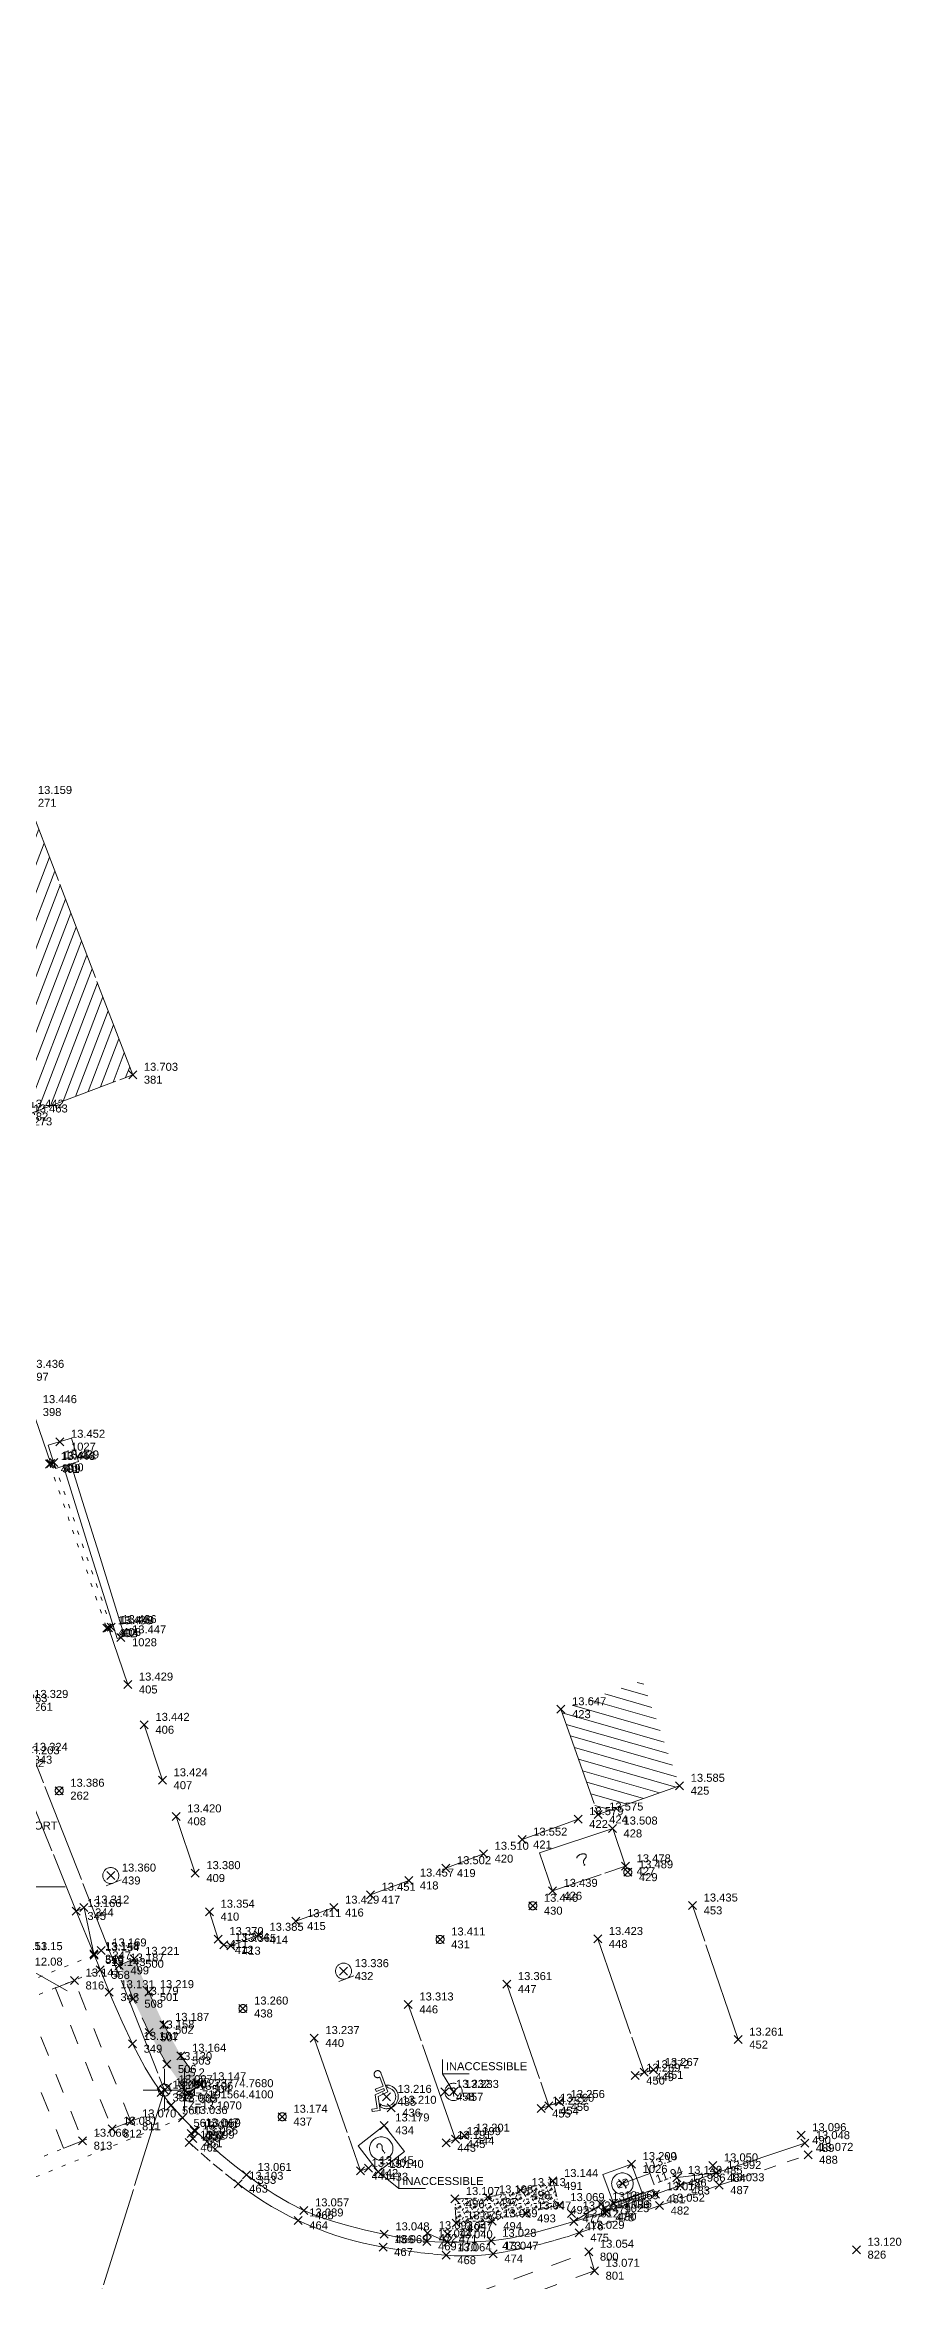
# Model space of a CAD drawing. Header units: metres. Extents: x 1223562 to 1223801, y 7191360 to 7191620.
# Drawn here: x 1223771.8 to 1223793.2, y 7191559.7 to 7191615.5 of the extents above; entities that cross this region are included whole.
import ezdxf
from ezdxf.enums import TextEntityAlignment as Align

# ---------------------------------------------------------------- set-up
doc = ezdxf.new("R2010")
doc.units = ezdxf.units.M
doc.header["$PDMODE"] = 3
doc.header["$PDSIZE"] = 0.1
for name, pattern in [('LL_0822', [2.5, 2.5, 0]), ('LL_0824', [0.35, 0.1, -0.25]), ('LL_0828', [0.8, 0.4, -0.4]), ('LL_0829', [0.6, 0.3, -0.3]), ('ML_0862', [1, 0.5, -0.5]), ('ML_2577', [2.5, 2.5, 0]), ('Rec_Continu', [2.5, 2.5, 0]), ('RL_1105', [2.5, 2.5, 0]), ('Socle_Continu', [2.5, 2.5, 0]), ('Topo_Continu', [2.5, 2.5, 0]), ('YL_2901', [2.5, 2.5, 0])]:
    doc.linetypes.add(name, pattern=pattern)
for name, color, linetype, lineweight in [('BATIH_SCS', 201, 'Socle_Continu', 13), ('INDET_SCI', 7, 'Socle_Continu', 13), ('INDET_SCS', 7, 'Socle_Continu', 13), ('MARQU_PSS', 7, 'Socle_Continu', 13), ('MARQU_SCS', 7, 'Socle_Continu', 13), ('MOBUR_SCS', 251, 'Socle_Continu', 13), ('SIGNV_SCS', 20, 'Socle_Continu', 13), ('SIGTA_SCI', 7, 'Socle_Continu', 13), ('SIGTM_PSI', 1, 'Socle_Continu', 13), ('SIGTM_SCI', 1, 'Socle_Continu', 13), ('SIGTO_PSI', 255, 'Socle_Continu', 13), ('SIGTO_SCI', 255, 'Socle_Continu', 13), ('VOIRH_SCS', 7, 'Socle_Continu', 13), ('VOIRI_SCS', 7, 'Socle_Continu', 13)]:
    doc.layers.add(name, color=color, linetype=linetype, lineweight=lineweight)
for name, color, linetype, lineweight, true_color in [('BATIM_SCS', 7, 'Socle_Continu', 13, 0xdf7fff), ('EAUPL_PSI', 5, 'Socle_Continu', 13, 0x0000ff), ('EAUPL_PSS', 5, 'Socle_Continu', 13, 0x0000ff), ('EAUPL_SCI', 5, 'Socle_Continu', 13, 0x0000ff), ('EAUPL_SCS', 5, 'Socle_Continu', 13, 0x0000ff), ('EAUPL_SCT', 5, 'Socle_Continu', 13, 0x0000ff), ('SIGTR_PSS', 7, 'Socle_Continu', 13, 0x9966cc), ('SIGTS_PSS', 7, 'Socle_Continu', 13, 0x9966cc)]:
    doc.layers.add(name, color=color, linetype=linetype, lineweight=lineweight, true_color=true_color)
doc.styles.add('Reseaux', font='arial.ttf')
doc.styles.get("Standard").update_dxf_attribs({"font": 'arial.ttf'})
doc.styles.add('Style_1', font='WINGDNG2.TTF')
doc.linetypes.add('BL_0101', pattern='A,3,-0.2,0.2,-0.381,["ep",Standard,S=0.254,R=0,X=-0.2,Y=-0.1],-0.381,0.2,-0.2', length=4.562)
doc.linetypes.add('NL_0902', pattern='A,0,["U",Style_1,S=0.127,R=0,X=-0.105,Y=-0.085],1', length=1)
pattern_1 = [(0, (0, 0), (0, 0.1099852), [0.0635, -0.127]), (120, (0, 0), (-0.0952499772403, -0.0549926), [0.0635, -0.127]), (60, (0.0635, 0), (-0.0952499772403, 0.0549926), [0.0635, -0.127])]

# ---------------------------------------------------------------- blocks, each defined once
blk = doc.blocks.new('YP_1521')
at = {"layer": 'SIGTO_SCI', "color": 7, "linetype": 'Socle_Continu'}
blk.add_point((0, 0), dxfattribs=at)
at = {"layer": 'SIGTA_SCI', "linetype": 'Socle_Continu'}
blk.add_attdef('ALT', (0.278, 0.099), '', height=0.2, dxfattribs=at)
at = {"layer": 'SIGTA_SCI', "linetype": 'Socle_Continu', "flags": 9}
blk.add_attdef('CALQUE_ALT', (1.69, -1.18), '', height=0.2, dxfattribs=at)
at = {"layer": 'SIGTM_SCI', "linetype": 'Socle_Continu'}
blk.add_attdef('MAT', (0.278, -0.223), '', height=0.2, dxfattribs=at)
at = {"layer": 'SIGTM_SCI', "linetype": 'Socle_Continu', "flags": 9}
blk.add_attdef('CALQUE_MAT', (1.69, -1.501), '', height=0.2, dxfattribs=at)
at = {"layer": 'SIGTO_SCI', "linetype": 'Socle_Continu', "flags": 9}
for tag, p in [('ID', (1.69, 0.105)), ('NATURE', (1.69, -0.216)), ('FAMILLE', (1.69, -0.538)), ('CALQUE', (1.69, -0.859)), ('PCRS', (1.69, -1.823))]:
    blk.add_attdef(tag, p, '', height=0.2, dxfattribs=at)
blk = doc.blocks.new('LP_0843')
at = {"layer": 'VOIRI_SCS', "linetype": 'Socle_Continu'}
blk.add_circle((0, 0), 0.1, dxfattribs=at)
at = {"layer": 'VOIRI_SCS', "linetype": 'Socle_Continu', "flags": 9}
for tag, p in [('ID', (0.829, 0.061)), ('NATURE', (0.829, -0.26)), ('FAMILLE', (0.829, -0.582)), ('CALQUE', (0.829, -0.903)), ('PCRS', (0.829, -1.224))]:
    blk.add_attdef(tag, p, '', height=0.2, dxfattribs=at)
blk = doc.blocks.new('LP_0841')
at = {"layer": 'VOIRI_SCS', "linetype": 'Socle_Continu', "flags": 128}
blk.add_lwpolyline([(0, 0), (0, 0.5), (1, 0)], dxfattribs=at)
at = {"layer": 'VOIRI_SCS', "linetype": 'Socle_Continu', "flags": 9}
for tag, p in [('ID', (1.428, 0.548)), ('NATURE', (1.428, 0.227)), ('FAMILLE', (1.428, -0.095)), ('CALQUE', (1.428, -0.416)), ('PCRS', (1.428, -0.737))]:
    blk.add_attdef(tag, p, '', height=0.2, dxfattribs=at)
blk = doc.blocks.new('YP_2900')
at = {"layer": 'SIGTO_PSI', "linetype": 'Socle_Continu'}
blk.add_line((0.5, 0), (0, 0), dxfattribs=at)
at = {"layer": 'SIGTO_PSI', "linetype": 'Socle_Continu', "flags": 128}
blk.add_lwpolyline([(0.5, -0.55), (0.5, 0.55)], dxfattribs=at)
at = {"layer": 'SIGTO_PSI', "color": 7, "linetype": 'Socle_Continu'}
blk.add_point((0, 0), dxfattribs=at)
at = {"layer": 'SIGTM_PSI', "color": 1, "linetype": 'Socle_Continu'}
blk.add_attdef('MAT', (0.589, 0.345), '', height=0.2, dxfattribs=at)
at = {"layer": 'SIGTM_PSI', "linetype": 'Socle_Continu', "flags": 9}
blk.add_attdef('CALQUE_MAT', (1.598, -0.695), '', height=0.2, dxfattribs=at)
at = {"layer": 'SIGTO_PSI', "linetype": 'Socle_Continu', "flags": 9}
for tag, p in [('ID', (1.598, 0.59)), ('NATURE', (1.598, 0.269)), ('FAMILLE', (1.598, -0.052)), ('CALQUE', (1.598, -0.374)), ('PCRS', (1.598, -1.016))]:
    blk.add_attdef(tag, p, '', height=0.2, dxfattribs=at)
at = {"layer": 'SIGTO_PSI', "linetype": 'Socle_Continu'}
for tag, p in [('X=', (0.589, 0.075)), ('Y=', (0.589, -0.204)), ('Z=', (0.589, -0.482))]:
    blk.add_attdef(tag, p, '', height=0.2, dxfattribs=at)
blk = doc.blocks.new('KP_0764')
at = {"layer": 'INDET_SCS', "linetype": 'Socle_Continu', "flags": 128}
blk.add_lwpolyline([(0, 1), (1, 1), (1, 0), (0, 0)], close=True, dxfattribs=at)
blk.add_lwpolyline([(0.437, 0.578, -1), (0.562, 0.578, -0.209077), (0.53, 0.497, 0.201083), (0.5, 0.426), (0.5, 0.391)], format="xyb", dxfattribs=at)
at = {"layer": 'INDET_SCS', "linetype": 'Socle_Continu'}
blk.add_lwpolyline([(0.494, 0.365, 0.098491), (0.493, 0.362, 0.098491), (0.492, 0.359, 0.098491), (0.493, 0.356, 0.098491), (0.494, 0.354, 0.098491), (0.497, 0.352, 0.098491), (0.5, 0.352, 0.098491), (0.503, 0.352, 0.098491), (0.506, 0.354, 0.098491), (0.507, 0.356, 0.098491), (0.508, 0.359, 0.098491), (0.507, 0.362, 0.098491), (0.506, 0.365, 0.098491), (0.503, 0.367, 0.098491), (0.5, 0.367, 0.098491), (0.497, 0.367, 0.098491)], format="xyb", close=True, dxfattribs=at)
blk.add_lwpolyline([(0.494, 0.365, 0.098491), (0.493, 0.362, 0.098491), (0.492, 0.359, 0.098491), (0.493, 0.356, 0.098491), (0.494, 0.354, 0.098491), (0.497, 0.352, 0.098491), (0.5, 0.352, 0.098491), (0.503, 0.352, 0.098491), (0.506, 0.354, 0.098491), (0.507, 0.356, 0.098491), (0.508, 0.359, 0.098491), (0.507, 0.362, 0.098491), (0.506, 0.365, 0.098491), (0.503, 0.367, 0.098491), (0.5, 0.367, 0.098491), (0.497, 0.367, 0.098491)], format="xyb", close=True, dxfattribs=at)
at = {"layer": 'INDET_SCS', "linetype": 'Socle_Continu', "flags": 9}
for tag, p in [('ID', (1.453, 0.86)), ('NATURE', (1.453, 0.539)), ('FAMILLE', (1.453, 0.218)), ('CALQUE', (1.453, -0.103)), ('PCRS', (1.453, -0.425))]:
    blk.add_attdef(tag, p, '', height=0.2, dxfattribs=at)
blk = doc.blocks.new('HP_0569')
at = {"layer": 'SIGNV_SCS', "linetype": 'Socle_Continu'}
blk.add_line((-0.2, -0.2), (0.2, -0.2), dxfattribs=at)
blk.add_circle((0, 0), 0.2, dxfattribs=at)
at = {"layer": 'SIGNV_SCS', "linetype": 'Socle_Continu', "flags": 9}
for tag, p in [('ID', (0.713, 0.595)), ('NATURE', (0.713, 0.273)), ('FAMILLE', (0.713, -0.048)), ('CALQUE', (0.713, -0.369)), ('PCRS', (0.713, -0.69))]:
    blk.add_attdef(tag, p, '', height=0.2, dxfattribs=at)
blk = doc.blocks.new('KP_0763')
at = {"layer": 'INDET_SCS', "linetype": 'Socle_Continu'}
blk.add_lwpolyline([(0, 0), (1, 0), (1, 1), (0, 1)], close=True, dxfattribs=at)
at = {"layer": 'INDET_SCS', "linetype": 'Socle_Continu', "flags": 128}
blk.add_lwpolyline([(0.426, 0.592, -1), (0.574, 0.592, -0.209077), (0.535, 0.496, 0.201083), (0.5, 0.412), (0.5, 0.371)], format="xyb", dxfattribs=at)
at = {"layer": 'INDET_SCS', "linetype": 'Socle_Continu'}
blk.add_lwpolyline([(0.494, 0.341, 0.098491), (0.492, 0.338, 0.098491), (0.491, 0.335, 0.098491), (0.492, 0.331, 0.098491), (0.494, 0.328, 0.098491), (0.496, 0.326, 0.098491), (0.5, 0.325, 0.098491), (0.504, 0.326, 0.098491), (0.506, 0.328, 0.098491), (0.508, 0.331, 0.098491), (0.509, 0.335, 0.098491), (0.508, 0.338, 0.098491), (0.506, 0.341, 0.098491), (0.504, 0.343, 0.098491), (0.5, 0.344, 0.098491), (0.496, 0.343, 0.098491)], format="xyb", close=True, dxfattribs=at)
blk.add_circle((0.5, 0.5), 0.353, dxfattribs=at)
at = {"layer": 'INDET_SCS', "linetype": 'Socle_Continu', "flags": 9}
for tag, p in [('NATURE', (1.315, 0.544)), ('ID', (1.315, 0.865)), ('CALQUE', (1.315, -0.099)), ('FAMILLE', (1.315, 0.223)), ('PCRS', (1.315, -0.42))]:
    blk.add_attdef(tag, p, '', height=0.2, dxfattribs=at)
blk = doc.blocks.new('MP_2584')
at = {"layer": 'MARQU_PSS', "linetype": 'Topo_Continu'}
blk.add_lwpolyline([(-0.011, 0.523), (-0.011, 0.278), (0.196, 0.274), (0.189, 0.211), (-0.011, 0.215), (-0.011, 0.167), (0.245, 0.138), (0.312, -0.193), (0.448, -0.165), (0.461, -0.227), (0.262, -0.267), (0.192, 0.08), (-0.074, 0.11), (-0.074, 0.608, -3.014961), (-0.011, 0.523)], format="xyb", dxfattribs=at)
blk.add_lwpolyline([(0.222, -0.196), (0.205, -0.109, -1.381984), (-0.1, 0.21), (-0.1, 0.279, 1.290671)], format="xyb", close=True, dxfattribs=at)
at = {"layer": 'MARQU_PSS', "linetype": 'Topo_Continu', "flags": 9}
for tag, p in [('ID', (0.728, 0.459)), ('NATURE', (0.728, 0.138))]:
    blk.add_attdef(tag, p, '', height=0.2, dxfattribs=at)
at = {"layer": 'MARQU_PSS', "linetype": 'Rec_Continu', "flags": 9}
for tag, p in [('FAMILLE', (0.728, -0.184)), ('CALQUE', (0.728, -0.505)), ('PCRS', (0.728, -0.826))]:
    blk.add_attdef(tag, p, '', height=0.2, dxfattribs=at)
blk = doc.blocks.new('KP_0761')
at = {"layer": 'INDET_SCS', "linetype": 'Socle_Continu', "flags": 128}
blk.add_lwpolyline([(-0.1, 0.13, -1), (0.1, 0.13, -0.209077), (0.05, -0.01, 0.201083), (0, -0.12), (0, -0.18)], format="xyb", dxfattribs=at)
at = {"layer": 'INDET_SCS', "linetype": 'Socle_Continu'}
blk.add_lwpolyline([(-0.01, -0.23, 0.098491), (-0.01, -0.23, 0.098491), (-0.01, -0.23, 0.098491), (-0.01, -0.24, 0.098491), (-0.01, -0.24, 0.098491), (0, -0.25, 0.098491), (0, -0.25, 0.098491), (0, -0.25, 0.098491), (0.01, -0.24, 0.098491), (0.01, -0.24, 0.098491), (0.01, -0.23, 0.098491), (0.01, -0.23, 0.098491), (0.01, -0.23, 0.098491), (0, -0.22, 0.098491), (0, -0.22, 0.098491), (0, -0.22, 0.098491)], format="xyb", close=True, dxfattribs=at)
blk.add_lwpolyline([(-0.01, -0.23, 0.098491), (-0.01, -0.23, 0.098491), (-0.01, -0.23, 0.098491), (-0.01, -0.24, 0.098491), (-0.01, -0.24, 0.098491), (0, -0.25, 0.098491), (0, -0.25, 0.098491), (0, -0.25, 0.098491), (0.01, -0.24, 0.098491), (0.01, -0.24, 0.098491), (0.01, -0.23, 0.098491), (0.01, -0.23, 0.098491), (0.01, -0.23, 0.098491), (0, -0.22, 0.098491), (0, -0.22, 0.098491), (0, -0.22, 0.098491)], format="xyb", close=True, dxfattribs=at)
blk.add_circle((0, 0), 0.5, dxfattribs=at)
at = {"layer": 'INDET_SCS', "linetype": 'Socle_Continu', "flags": 9}
for tag, p in [('NATURE', (0.98, 0.28)), ('FAMILLE', (0.98, -0.04)), ('ID', (0.98, 0.6)), ('CALQUE', (0.98, -0.36)), ('PCRS', (0.98, -0.68))]:
    blk.add_attdef(tag, p, '', height=0.2, dxfattribs=at)
blk = doc.blocks.new('LP_0842')
at = {"layer": 'VOIRI_SCS', "linetype": 'Socle_Continu', "flags": 128}
blk.add_lwpolyline([(1, 0), (1, 0.5), (0, 0)], dxfattribs=at)
at = {"layer": 'VOIRI_SCS', "linetype": 'Socle_Continu', "flags": 9}
for tag, p in [('ID', (1.488, 0.614)), ('NATURE', (1.488, 0.292)), ('FAMILLE', (1.488, -0.029)), ('CALQUE', (1.488, -0.35)), ('PCRS', (1.488, -0.672))]:
    blk.add_attdef(tag, p, '', height=0.2, dxfattribs=at)
blk = doc.blocks.new('BP_2055')
at = {"layer": 'EAUPL_PSS', "linetype": 'Socle_Continu'}
blk.add_lwpolyline([(0, 0.16), (1, 0.16), (1, 0), (0, 0)], close=True, dxfattribs=at)
at = {"layer": 'EAUPL_PSS', "linetype": 'Socle_Continu', "flags": 128}
blk.add_lwpolyline([(0.92, 0), (0.874, 0.08), (0.126, 0.08), (0.08, 0)], dxfattribs=at)
at = {"layer": 'EAUPL_PSS', "linetype": 'Socle_Continu', "flags": 9}
for tag, p in [('ID', (1.896, 0.244)), ('NATURE', (1.896, -0.077)), ('FAMILLE', (1.896, -0.398)), ('CALQUE', (1.896, -0.719)), ('PCRS', (1.896, -1.041))]:
    blk.add_attdef(tag, p, '', height=0.2, dxfattribs=at)
blk = doc.blocks.new('BP_0084')
at = {"layer": 'EAUPL_SCS', "linetype": 'Socle_Continu'}
blk.add_lwpolyline([(0, 0), (1, 0), (1, 1), (0, 1)], close=True, dxfattribs=at)
at = {"layer": 'EAUPL_SCS', "linetype": 'Socle_Continu', "const_width": 0.0235, "flags": 128}
for points in [[(0.464, 0.398), (0.376, 0.398, -0.424), (0.323, 0.451), (0.323, 0.54, -0.997785), (0.464, 0.54), (0.464, 0.504), (0.341, 0.504)], [(0.552, 0.292), (0.552, 0.61), (0.631, 0.61, -0.410802), (0.693, 0.548), (0.693, 0.457, -0.396178), (0.631, 0.398), (0.57, 0.398)]]:
    blk.add_lwpolyline(points, format="xyb", dxfattribs=at)
at = {"layer": 'EAUPL_SCS', "linetype": 'Socle_Continu'}
blk.add_circle((0.5, 0.5), 0.353, dxfattribs=at)
at = {"layer": 'EAUPL_SCS', "linetype": 'Socle_Continu', "flags": 9}
for tag, p in [('NATURE', (1.321, 0.875)), ('FAMILLE', (1.321, 0.554)), ('ID', (1.321, 1.197)), ('CALQUE', (1.321, 0.233)), ('PCRS', (1.321, -0.088)), ('TYPE', (1.321, -0.41))]:
    blk.add_attdef(tag, p, '', height=0.2, dxfattribs=at)
blk = doc.blocks.new('NP_0929')
at = {"layer": 'MOBUR_SCS', "linetype": 'Socle_Continu', "flags": 128}
blk.add_lwpolyline([(0.119, 0.059), (0.119, -0.059), (0, -0.059), (0, 0.059)], close=True, dxfattribs=at)
blk.add_lwpolyline([(0.119, -0.019), (0.339, -0.019), (0.575, -0.019), (0.803, -0.019), (1, -0.019), (1, 0.019), (0.803, 0.019), (0.575, 0.019), (0.339, 0.019), (0.119, 0.019)], dxfattribs=at)
at = {"layer": 'MOBUR_SCS', "linetype": 'Socle_Continu', "flags": 9}
for tag, p in [('ID', (1.473, 0.564)), ('NATURE', (1.473, 0.242)), ('FAMILLE', (1.473, -0.079)), ('CALQUE', (1.473, -0.4)), ('PCRS', (1.473, -0.722))]:
    blk.add_attdef(tag, p, '', height=0.2, dxfattribs=at)
blk = doc.blocks.new('YP_2903')
at = {"layer": 'SIGTR_PSS', "color": 5, "linetype": 'Socle_Continu'}
blk.add_line((-0.15, 0), (-0.533, 0), dxfattribs=at)
at = {"layer": 'SIGTR_PSS', "color": 1, "linetype": 'Socle_Continu'}
blk.add_line((0, 0.15), (0, 0.533), dxfattribs=at)
at = {"layer": 'SIGTR_PSS', "color": 3, "linetype": 'Socle_Continu'}
blk.add_line((0.15, 0), (0.533, 0), dxfattribs=at)
at = {"layer": 'SIGTR_PSS', "color": 2, "linetype": 'Socle_Continu'}
blk.add_line((0, -0.15), (0, -0.533), dxfattribs=at)
at = {"layer": 'SIGTR_PSS', "color": 4, "linetype": 'Socle_Continu'}
blk.add_circle((0, 0), 0.15, dxfattribs=at)
at = {"layer": 'SIGTR_PSS', "linetype": 'Socle_Continu', "flags": 9}
for tag, p in [('NATURE', (1.343, -0.016)), ('ID', (1.343, 0.305)), ('CALQUE', (1.343, -0.659)), ('FAMILLE', (1.343, -0.337)), ('PCRS', (1.343, -0.98))]:
    blk.add_attdef(tag, p, '', height=0.2, dxfattribs=at)
blk = doc.blocks.new('*U83')
at = {"layer": 'INDET_SCI', "linetype": 'Socle_Continu'}
blk.add_line((0.509, -0.417), (0, 0), dxfattribs=at)
at = {"layer": 'INDET_SCI', "linetype": 'Socle_Continu', "flags": 128}
blk.add_lwpolyline([(1.182, -0.417), (0.509, -0.417), (0.509, -0.06)], dxfattribs=at)
at = {"layer": 'INDET_SCI', "linetype": 'Socle_Continu'}
blk.add_point((0, 0), dxfattribs=at)
at = {"layer": 'INDET_SCI', "linetype": 'Socle_Continu', "flags": 9}
for tag, p in [('NATURE', (1.967, -0.177)), ('ID', (1.967, 0.144)), ('FAMILLE', (1.967, -0.499)), ('CALQUE', (1.967, -0.82)), ('PCRS', (1.967, -1.141))]:
    blk.add_attdef(tag, p, '', height=0.2, dxfattribs=at)
at = {"layer": 'INDET_SCI', "linetype": 'Socle_Continu'}
blk.add_attdef('TXT', (0.598, -0.33), '', height=0.2, dxfattribs=at)
blk = doc.blocks.new('*U84')
at = {"layer": 'INDET_SCI', "linetype": 'Socle_Continu'}
blk.add_line((-0.281, 0.455), (0, 0), dxfattribs=at)
at = {"layer": 'INDET_SCI', "linetype": 'Socle_Continu', "flags": 128}
blk.add_lwpolyline([(0.392, 0.455), (-0.281, 0.455), (-0.281, 0.812)], dxfattribs=at)
at = {"layer": 'INDET_SCI', "linetype": 'Socle_Continu'}
blk.add_point((0, 0), dxfattribs=at)
blk.add_attdef('TXT', (-0.193, 0.542), '', height=0.2, dxfattribs=at)
at = {"layer": 'INDET_SCI', "linetype": 'Socle_Continu', "flags": 9}
for tag, p in [('NATURE', (1.967, -0.177)), ('ID', (1.967, 0.144)), ('FAMILLE', (1.967, -0.499)), ('CALQUE', (1.967, -0.82)), ('PCRS', (1.967, -1.141))]:
    blk.add_attdef(tag, p, '', height=0.2, dxfattribs=at)
blk = doc.blocks.new('BP_2051')
at = {"layer": 'EAUPL_PSI', "linetype": 'Socle_Continu'}
blk.add_line((0.733, 0), (0, 0), dxfattribs=at)
at = {"layer": 'EAUPL_PSI', "linetype": 'Socle_Continu', "flags": 128}
blk.add_lwpolyline([(0.733, -0.3), (0.733, 0.3)], dxfattribs=at)
at = {"layer": 'EAUPL_PSI', "linetype": 'Socle_Continu'}
blk.add_point((0, 0), dxfattribs=at)
for tag, p in [('TAMPON', (0.824, 0.196)), ('RADIER', (0.824, -0.192))]:
    blk.add_attdef(tag, text='', height=0.2, dxfattribs=at).set_placement(p, align=Align.MIDDLE_LEFT)
at = {"layer": 'EAUPL_PSI', "linetype": 'Socle_Continu', "style": 'Reseaux', "flags": 9}
for tag, p in [('ID', (2.428, 0.07)), ('NATURE', (2.428, -0.251))]:
    blk.add_attdef(tag, p, '', height=0.2, dxfattribs=at)
at = {"layer": 'EAUPL_PSI', "linetype": 'Socle_Continu', "flags": 9}
for tag, p in [('FAMILLE', (2.428, -0.573)), ('CALQUE', (2.428, -0.894)), ('PCRS', (2.428, -1.215))]:
    blk.add_attdef(tag, p, '', height=0.2, dxfattribs=at)
blk = doc.blocks.new('*U140')
at = {"layer": 'EAUPL_SCI', "linetype": 'Socle_Continu'}
blk.add_line((0.985, 0.824), (0, 0), dxfattribs=at)
at = {"layer": 'EAUPL_SCI', "linetype": 'Socle_Continu', "flags": 128}
blk.add_lwpolyline([(1.985, 0.824), (-0.015, 0.824), (-0.015, 2.462)], dxfattribs=at)
at = {"layer": 'EAUPL_SCI', "linetype": 'Socle_Continu'}
blk.add_point((0, 0), dxfattribs=at)
for tag, p in [('TYPE', (0.074, 2.257)), ('DIAM', (0.074, 1.987)), ('NBR', (0.074, 1.708)), ('LARG', (0.074, 1.443)), ('HAUT', (0.074, 1.177)), ('MATER', (0.074, 0.911))]:
    blk.add_attdef(tag, p, '', height=0.2, dxfattribs=at)
at = {"layer": 'EAUPL_SCI', "linetype": 'Socle_Continu', "flags": 9}
for tag, p in [('NATURE', (2.47, 1.097)), ('ID', (2.47, 1.418)), ('CALQUE', (2.47, 0.454)), ('FAMILLE', (2.47, 0.776))]:
    blk.add_attdef(tag, p, '', height=0.2, dxfattribs=at)

msp = doc.modelspace()

# ---------------------------------------------------------------- hatches: boundary and pattern name
at = {"layer": 'BATIH_SCS', "linetype": 'Socle_Continu'}
h = msp.add_hatch(dxfattribs=at)
h.set_pattern_fill('RL_1107', color=256, angle=24, pattern_type=2)
h.set_pattern_definition([(69, (0, 0), (-0.233395106624, 0.089591987386), [])])
h.paths.add_polyline_path([(1223771.327, 7191596.714), (1223768.581, 7191595.699), (1223771.218, 7191588.751), (1223773.975, 7191589.793)])
h = msp.add_hatch(dxfattribs=at)
h.set_pattern_fill('RL_1107', color=256, angle=299, pattern_type=2)
h.set_pattern_definition([(344, (0, 0), (0.068909338954, 0.240315423985), [])])
h.paths.add_polyline_path([(1223786.717, 7191574.651), (1223784.679, 7191573.933), (1223785.607, 7191571.302), (1223787.644, 7191572.02)])
at = {"layer": 'VOIRH_SCS', "linetype": 'Socle_Continu'}
h = msp.add_hatch(dxfattribs=at)
h.set_pattern_fill('LL_0828', color=256, pattern_type=2)
h.set_pattern_definition(pattern_1)
h.paths.add_polyline_path([(1223756.106, 7191613.889), (1223755.738, 7191613.747), (1223756.665, 7191611.202), (1223757.068, 7191611.359)])
h.paths.add_polyline_path([(1223750.268, 7191608.738), (1223749.884, 7191608.597), (1223748.935, 7191611.127), (1223749.33, 7191611.281)])
h.paths.add_polyline_path([(1223773.638, 7191567.527), (1223774.009, 7191567.694), (1223774.374, 7191566.862), (1223774.755, 7191566.044), (1223775.18, 7191565.272), (1223775.679, 7191564.559), (1223775.355, 7191564.321), (1223774.826, 7191565.063), (1223774.385, 7191565.854), (1223773.987, 7191566.695)])
h.paths.add_polyline_path([(1223767.145, 7191564.407), (1223767.508, 7191564.565), (1223768.539, 7191562.053), (1223768.158, 7191561.915)])
h = msp.add_hatch(dxfattribs=at)
h.set_pattern_fill('LL_0828', color=256, pattern_type=2)
h.set_pattern_definition(pattern_1)
h.paths.add_polyline_path([(1223784.478, 7191562.14), (1223784.636, 7191561.538), (1223783.806, 7191561.328), (1223782.96, 7191561.135), (1223782.059, 7191561.084), (1223782.023, 7191561.69), (1223782.852, 7191561.734), (1223783.668, 7191561.912)])

# ---------------------------------------------------------------- linework, layer by layer
at = {"layer": 'BATIM_SCS', "linetype": 'RL_1105'}
msp.add_polyline3d([(1223771.327, 7191596.714, 13.159), (1223768.581, 7191595.699, 13.197), (1223771.218, 7191588.751, 13.463), (1223773.975, 7191589.793, 13.703)], close=True, dxfattribs=at)
msp.add_polyline3d([(1223784.679, 7191573.933, 13.647), (1223785.607, 7191571.302, 13.575), (1223787.644, 7191572.02, 13.585)], dxfattribs=at)
at = {"layer": 'EAUPL_SCT', "linetype": 'BL_0101'}
msp.add_polyline3d([(1223772.336, 7191566.891, 12.08), (1223770.7, 7191567.816, 12.08)], dxfattribs=at)
at = {"layer": 'MARQU_PSS', "linetype": 'ML_2577'}
for points in [[(1223789.109, 7191565.673, 13.261), (1223787.968, 7191569.027, 13.435)], [(1223785.598, 7191568.191, 13.423), (1223786.76, 7191564.86, 13.272)], [(1223783.325, 7191567.063, 13.361), (1223784.379, 7191564.021, 13.26)], [(1223782.046, 7191563.187, 13.199), (1223780.863, 7191566.553, 13.313)], [(1223778.513, 7191565.714, 13.237), (1223779.668, 7191562.396, 13.13), (1223779.867, 7191562.461, 13.145)], [(1223786.533, 7191564.773, 13.269), (1223786.995, 7191564.916, 13.267)], [(1223784.181, 7191563.95, 13.252), (1223784.643, 7191564.115, 13.256)], [(1223781.811, 7191563.093, 13.191), (1223782.269, 7191563.273, 13.201)]]:
    msp.add_polyline3d(points, dxfattribs=at)
at = {"layer": 'MARQU_SCS', "linetype": 'ML_0862'}
for points in [[(1223772.721, 7191563.147, 13.066), (1223772.248, 7191562.96, 13.071), (1223770.835, 7191566.479, 13.141), (1223771.307, 7191566.668, 13.141)], [(1223772.517, 7191567.151, 13.141), (1223772.045, 7191566.962, 13.141), (1223773.457, 7191563.446, 13.081), (1223773.931, 7191563.629, 13.07)], [(1223782.566, 7191559.343, 13.093), (1223785.375, 7191560.372, 13.054), (1223785.517, 7191559.896, 13.071), (1223782.727, 7191558.873, 13.083)]]:
    msp.add_polyline3d(points, close=True, dxfattribs=at)
at = {"layer": 'MOBUR_SCS', "linetype": 'NL_0902'}
for points in [[(1223771.448, 7191581.485, 13.446), (1223771.927, 7191580.078, 13.451)], [(1223773.371, 7191575.965, 13.44), (1223773.852, 7191574.55, 13.429)], [(1223774.265, 7191573.543, 13.442), (1223774.718, 7191572.157, 13.424)], [(1223775.061, 7191571.255, 13.42), (1223775.538, 7191569.836, 13.38)], [(1223783.706, 7191570.674, 13.552), (1223785.108, 7191571.186, 13.579)], [(1223781.801, 7191569.96, 13.502), (1223782.743, 7191570.321, 13.51)], [(1223779.916, 7191569.296, 13.451), (1223780.874, 7191569.65, 13.457)], [(1223775.893, 7191568.872, 13.354), (1223776.114, 7191568.188, 13.37)], [(1223778.055, 7191568.636, 13.411), (1223779.005, 7191568.974, 13.429)], [(1223776.114, 7191568.188, 13.37), (1223776.132, 7191568.151, 13.369), (1223776.155, 7191568.118, 13.368), (1223776.183, 7191568.088, 13.366), (1223776.215, 7191568.062, 13.365), (1223776.25, 7191568.041, 13.364), (1223776.293, 7191568.025, 13.364), (1223776.338, 7191568.015, 13.364), (1223776.384, 7191568.013, 13.365), (1223776.429, 7191568.019, 13.365), (1223777.115, 7191568.295, 13.385)]]:
    msp.add_polyline3d(points, dxfattribs=at)
at = {"layer": 'SIGTS_PSS', "linetype": 'YL_2901'}
msp.add_polyline3d([(1223754.624, 7191615.542, 13.233), (1223774.768, 7191564.41, 13.107), (1223759.899, 7191516.921, 12.089), (1223739.481, 7191487.157, 10.877), (1223712.27, 7191430.488, 6.902), (1223666.985, 7191365.329, 3.888), (1223604.313, 7191397.356, 4.87), (1223562.746, 7191366.34, 4.088)], dxfattribs=at)
at = {"layer": 'VOIRI_SCS', "linetype": 'LL_0824'}
for points in [[(1223772.002, 7191580.103, 13.439), (1223771.898, 7191580.063, 13.446), (1223773.324, 7191575.957, 13.435), (1223773.438, 7191575.987, 13.436)], [(1223767.926, 7191565.747, 13.131), (1223768.066, 7191565.37, 13.135), (1223773.16, 7191567.416, 13.143), (1223773.011, 7191567.789, 13.154)], [(1223774.93, 7191564.028, 13.033), (1223775.215, 7191563.715, 13.036), (1223769.643, 7191561.476, 13.083), (1223769.487, 7191561.853, 13.102)]]:
    msp.add_polyline3d(points, close=True, dxfattribs=at)
at = {"layer": 'VOIRI_SCS', "linetype": 'LL_0822'}
for points in [[(1223771.016, 7191572.708, 13.203), (1223772.563, 7191568.888, 13.166), (1223773.004, 7191567.816, 13.148)], [(1223773.004, 7191567.816, 13.148), (1223773.464, 7191566.683, 13.127), (1223773.709, 7191566.122, 13.114), (1223773.97, 7191565.569, 13.101), (1223774.124, 7191565.268, 13.089), (1223774.288, 7191564.972, 13.077), (1223774.462, 7191564.683, 13.065), (1223774.651, 7191564.404, 13.052), (1223774.856, 7191564.136, 13.041), (1223775.075, 7191563.879, 13.035), (1223775.305, 7191563.632, 13.043), (1223775.543, 7191563.392, 13.059), (1223775.849, 7191563.102, 13.06), (1223776.163, 7191562.821, 13.061), (1223776.486, 7191562.55, 13.061), (1223776.818, 7191562.29, 13.061), (1223777.161, 7191562.041, 13.064), (1223777.513, 7191561.808, 13.064), (1223777.877, 7191561.594, 13.062), (1223778.254, 7191561.406, 13.057), (1223778.62, 7191561.255, 13.058), (1223778.995, 7191561.126, 13.057), (1223779.377, 7191561.015, 13.056), (1223779.764, 7191560.918, 13.053), (1223780.544, 7191560.748, 13.048), (1223780.935, 7191560.678, 13.047), (1223781.328, 7191560.63, 13.044), (1223781.729, 7191560.611, 13.041), (1223782.131, 7191560.607, 13.038), (1223782.533, 7191560.615, 13.034), (1223782.933, 7191560.645, 13.028), (1223783.195, 7191560.679, 13.042), (1223783.456, 7191560.723, 13.046), (1223783.973, 7191560.838, 13.041), (1223784.487, 7191560.978, 13.037), (1223784.999, 7191561.13, 13.012)], [(1223787.039, 7191561.808, 13.014), (1223787.659, 7191562.025, 12.986), (1223788.555, 7191562.341, 12.992), (1223790.771, 7191563.087, 13.048)], [(1223784.999, 7191561.13, 13.012), (1223785.765, 7191561.354, 13.02), (1223785.822, 7191561.374, 13.016)]]:
    msp.add_polyline3d(points, dxfattribs=at)
at = {"layer": 'VOIRI_SCS', "linetype": 'LL_0828'}
for points in [[(1223773.638, 7191567.527, 13.187), (1223774.009, 7191567.694, 13.221), (1223774.374, 7191566.862, 13.219), (1223774.755, 7191566.044, 13.187), (1223775.18, 7191565.272, 13.164), (1223775.679, 7191564.559, 13.147), (1223775.355, 7191564.321, 13.106), (1223774.826, 7191565.063, 13.13), (1223774.385, 7191565.854, 13.158), (1223773.987, 7191566.695, 13.179)], [(1223784.478, 7191562.14, 13.144), (1223784.636, 7191561.538, 13.069), (1223783.806, 7191561.328, 13.047), (1223782.96, 7191561.135, 13.059), (1223782.059, 7191561.084, 13.075), (1223782.023, 7191561.69, 13.107), (1223782.852, 7191561.734, 13.108), (1223783.668, 7191561.912, 13.113)]]:
    msp.add_polyline3d(points, close=True, dxfattribs=at)
at = {"layer": 'VOIRI_SCS', "linetype": 'LL_0829'}
for points in [[(1223775.507, 7191563.405, 13.047), (1223775.437, 7191563.328, 13.07), (1223775.475, 7191563.204, 13.066), (1223775.386, 7191563.098, 13.099)], [(1223775.386, 7191563.098, 13.099), (1223775.684, 7191562.832, 13.1), (1223775.987, 7191562.572, 13.101), (1223776.295, 7191562.319, 13.102), (1223776.608, 7191562.071, 13.103), (1223776.81, 7191561.92, 13.101), (1223777.016, 7191561.776, 13.099), (1223777.227, 7191561.638, 13.097), (1223777.442, 7191561.506, 13.095), (1223777.661, 7191561.382, 13.093), (1223777.884, 7191561.264, 13.091), (1223778.11, 7191561.154, 13.089), (1223778.336, 7191561.053, 13.087), (1223778.565, 7191560.958, 13.085), (1223778.797, 7191560.869, 13.082), (1223779.031, 7191560.788, 13.08), (1223779.267, 7191560.714, 13.078), (1223779.506, 7191560.646, 13.076), (1223779.746, 7191560.586, 13.073), (1223779.988, 7191560.533, 13.071), (1223780.232, 7191560.487, 13.069), (1223780.546, 7191560.435, 13.068), (1223780.861, 7191560.389, 13.067), (1223781.177, 7191560.348, 13.066), (1223781.494, 7191560.313, 13.065), (1223781.811, 7191560.284, 13.064), (1223782.007, 7191560.271, 13.061), (1223782.203, 7191560.266, 13.058), (1223782.4, 7191560.269, 13.055), (1223782.596, 7191560.279, 13.053), (1223782.791, 7191560.297, 13.05), (1223782.986, 7191560.323, 13.047), (1223783.298, 7191560.375, 13.044), (1223783.609, 7191560.434, 13.042), (1223783.918, 7191560.501, 13.039), (1223784.226, 7191560.576, 13.037), (1223784.531, 7191560.658, 13.034), (1223784.834, 7191560.748, 13.032), (1223785.135, 7191560.846, 13.029), (1223787.144, 7191561.524, 13.052), (1223788.633, 7191562.034, 13.033), (1223790.856, 7191562.794, 13.072)]]:
    msp.add_polyline3d(points, dxfattribs=at)

# ---------------------------------------------------------------- block references
at = {"layer": 'EAUPL_PSI', "linetype": 'Socle_Continu'}
ref = msp.add_blockref('BP_2051', (1223770.7, 7191567.816, 13.151), dxfattribs=at)
ref.add_attrib('TAMPON', '13.15', dxfattribs={"linetype": 'Socle_Continu', "height": 0.2}).set_placement((1223771.524, 7191568.011), align=Align.MIDDLE_LEFT)
ref.add_attrib('RADIER', '12.08', dxfattribs={"linetype": 'Socle_Continu', "height": 0.2}).set_placement((1223771.524, 7191567.624), align=Align.MIDDLE_LEFT)
at = {"layer": 'EAUPL_PSI', "linetype": 'Socle_Continu', "rotation": 20.24680519830238}
msp.add_blockref('BP_2051', (1223786.216, 7191562.074, 13.19), dxfattribs=at).add_auto_attribs({'TAMPON': '13.19', 'RADIER': '11.94'})
at = {"layer": 'EAUPL_PSS', "linetype": 'Socle_Continu', "xscale": 1.292353820915545, "yscale": 0.8, "rotation": 19.61354868758395}
msp.add_blockref('BP_2055', (1223785.822, 7191561.374, 13.016), dxfattribs=at)
at = {"layer": 'EAUPL_SCI', "linetype": 'Socle_Continu'}
msp.add_blockref('*U140', (1223770.301, 7191568.667), dxfattribs=at).add_auto_attribs({'TYPE': 'TRANSPORT', 'DIAM': 'Ø350', 'NBR': '1', 'LARG': '35', 'HAUT': '35', 'MATER': 'BETON'})
at = {"layer": 'EAUPL_SCS', "linetype": 'Socle_Continu', "xscale": 0.7629845979207205, "yscale": 0.7629845979207205, "rotation": 20.20874539356828}
msp.add_blockref('BP_0084', (1223785.989, 7191561.584, 13.169), dxfattribs=at)
at = {"layer": 'INDET_SCI', "linetype": 'Socle_Continu'}
ref = msp.add_blockref('*U84', (1223781.995, 7191564.367, 13.233), dxfattribs=at)
ref.add_attrib('TXT', 'INACCESSIBLE', (1223781.802, 7191564.909), dxfattribs={"linetype": 'Socle_Continu', "height": 0.2})
msp.add_blockref('*U83', (1223780.114, 7191562.369, 13.14), dxfattribs=at).add_auto_attribs({'TXT': 'INACCESSIBLE'})
at = {"layer": 'INDET_SCS', "linetype": 'Socle_Continu'}
for name, p, xscale, yscale, rotation in [('KP_0764', (1223784.464, 7191569.394, 13.439), 1.928360095921877, 0.9991017442480966, 18.51567768191644), ('KP_0763', (1223780.114, 7191562.369, 13.14), 0.8272783918771562, 0.8272783918771562, 37.83842218136938)]:
    msp.add_blockref(name, p, dxfattribs=dict(at, xscale=xscale, yscale=yscale, rotation=rotation))
at = {"layer": 'INDET_SCS', "linetype": 'Socle_Continu', "xscale": 0.4341804224174021, "yscale": 0.4341804224174021}
msp.add_blockref('KP_0761', (1223781.995, 7191564.367, 13.233), dxfattribs=at)
at = {"layer": 'MARQU_PSS', "linetype": 'Socle_Continu', "yscale": -1, "rotation": 199.7204729817332}
msp.add_blockref('MP_2584', (1223780.316, 7191564.243, 13.216), dxfattribs=at)
at = {"layer": 'MOBUR_SCS', "linetype": 'Socle_Continu', "xscale": 5.122634626211714, "yscale": 5.122634626211714, "rotation": 287.3416528430559}
msp.add_blockref('NP_0929', (1223772.153, 7191580.62, 13.452), dxfattribs=at)
at = {"layer": 'SIGNV_SCS', "linetype": 'Socle_Continu'}
for p, rotation in [((1223773.425, 7191569.775, 13.36), 22.05797923361287), ((1223779.246, 7191567.386, 13.336), 19.59720245126568)]:
    msp.add_blockref('HP_0569', p, dxfattribs=dict(at, rotation=rotation))
at = {"layer": 'SIGTO_PSI', "color": 193, "linetype": 'Socle_Continu'}
msp.add_blockref('YP_2900', (1223774.768, 7191564.41, 13.107), dxfattribs=at).add_auto_attribs({'MAT': 'S.2', 'X=': 'X=1223774.7680', 'Y=': 'Y=7191564.4100', 'Z=': 'Z=13.1070'})
at = {"layer": 'SIGTO_SCI', "linetype": 'Socle_Continu'}
for p, values in [((1223771.327, 7191596.714, 13.159), {'ALT': '13.159', 'MAT': '271'}), ((1223773.975, 7191589.793, 13.703), {'ALT': '13.703', 'MAT': '381'}), ((1223771.119, 7191588.872, 13.442), {'ALT': '13.442', 'MAT': '382'}), ((1223771.218, 7191588.751, 13.463), {'ALT': '13.463', 'MAT': '273'}), ((1223771.131, 7191582.367, 13.436), {'ALT': '13.436', 'MAT': '397'}), ((1223771.448, 7191581.485, 13.446), {'ALT': '13.446', 'MAT': '398'}), ((1223772.153, 7191580.62, 13.452), {'ALT': '13.452', 'MAT': '1027'}), ((1223771.898, 7191580.063, 13.446), {'ALT': '13.446', 'MAT': '401'}), ((1223771.927, 7191580.078, 13.451), {'ALT': '13.451', 'MAT': '399'}), ((1223772.002, 7191580.103, 13.439), {'ALT': '13.439', 'MAT': '400'}), ((1223773.324, 7191575.957, 13.435), {'ALT': '13.435', 'MAT': '402'}), ((1223773.371, 7191575.965, 13.44), {'ALT': '13.440', 'MAT': '404'}), ((1223773.438, 7191575.987, 13.436), {'ALT': '13.436', 'MAT': '403'}), ((1223773.68, 7191575.73, 13.447), {'ALT': '13.447', 'MAT': '1028'}), ((1223773.852, 7191574.55, 13.429), {'ALT': '13.429', 'MAT': '405'}), ((1223770.709, 7191574.012, 13.263), {'ALT': '13.263', 'MAT': '340'}), ((1223771.233, 7191574.116, 13.329), {'ALT': '13.329', 'MAT': '261'}), ((1223784.679, 7191573.933, 13.647), {'ALT': '13.647', 'MAT': '423'}), ((1223774.265, 7191573.543, 13.442), {'ALT': '13.442', 'MAT': '406'}), ((1223771.016, 7191572.708, 13.203), {'ALT': '13.203', 'MAT': '342'}), ((1223771.219, 7191572.794, 13.324), {'ALT': '13.324', 'MAT': '343'}), ((1223772.137, 7191571.896, 13.386), {'ALT': '13.386', 'MAT': '262'}), ((1223774.718, 7191572.157, 13.424), {'ALT': '13.424', 'MAT': '407'}), ((1223787.644, 7191572.02, 13.585), {'ALT': '13.585', 'MAT': '425'}), ((1223775.061, 7191571.255, 13.42), {'ALT': '13.420', 'MAT': '408'}), ((1223785.108, 7191571.186, 13.579), {'ALT': '13.579', 'MAT': '422'}), ((1223785.607, 7191571.302, 13.575), {'ALT': '13.575', 'MAT': '424'}), ((1223785.964, 7191570.951, 13.508), {'ALT': '13.508', 'MAT': '428'}), ((1223782.743, 7191570.321, 13.51), {'ALT': '13.510', 'MAT': '420'}), ((1223783.706, 7191570.674, 13.552), {'ALT': '13.552', 'MAT': '421'}), ((1223773.425, 7191569.775, 13.36), {'ALT': '13.360', 'MAT': '439'}), ((1223775.538, 7191569.836, 13.38), {'ALT': '13.380', 'MAT': '409'}), ((1223781.801, 7191569.96, 13.502), {'ALT': '13.502', 'MAT': '419'}), ((1223786.292, 7191570.007, 13.478), {'ALT': '13.478', 'MAT': '427'}), ((1223786.35, 7191569.858, 13.489), {'ALT': '13.489', 'MAT': '429'}), ((1223779.916, 7191569.296, 13.451), {'ALT': '13.451', 'MAT': '417'}), ((1223780.874, 7191569.65, 13.457), {'ALT': '13.457', 'MAT': '418'}), ((1223784.464, 7191569.394, 13.439), {'ALT': '13.439', 'MAT': '426'}), ((1223772.563, 7191568.888, 13.166), {'ALT': '13.166', 'MAT': '345'}), ((1223772.756, 7191568.976, 13.312), {'ALT': '13.312', 'MAT': '344'}), ((1223775.893, 7191568.872, 13.354), {'ALT': '13.354', 'MAT': '410'}), ((1223778.055, 7191568.636, 13.411), {'ALT': '13.411', 'MAT': '415'}), ((1223779.005, 7191568.974, 13.429), {'ALT': '13.429', 'MAT': '416'}), ((1223783.975, 7191569.02, 13.446), {'ALT': '13.446', 'MAT': '430'}), ((1223787.968, 7191569.027, 13.435), {'ALT': '13.435', 'MAT': '453'}), ((1223776.114, 7191568.188, 13.37), {'ALT': '13.370', 'MAT': '411'}), ((1223776.25, 7191568.041, 13.364), {'ALT': '13.364', 'MAT': '412'}), ((1223776.429, 7191568.019, 13.365), {'ALT': '13.365', 'MAT': '413'}), ((1223777.115, 7191568.295, 13.385), {'ALT': '13.385', 'MAT': '414'}), ((1223781.658, 7191568.178, 13.411), {'ALT': '13.411', 'MAT': '431'}), ((1223785.598, 7191568.191, 13.423), {'ALT': '13.423', 'MAT': '448'}), ((1223770.7, 7191567.816, 13.151), {'ALT': '13.151', 'MAT': '509'}), ((1223773.004, 7191567.816, 13.148), {'ALT': '13.148', 'MAT': '346'}), ((1223773.011, 7191567.789, 13.154), {'ALT': '13.154', 'MAT': '559'}), ((1223773.188, 7191567.904, 13.169), {'ALT': '13.169', 'MAT': '347'}), ((1223773.638, 7191567.527, 13.187), {'ALT': '13.187', 'MAT': '499'}), ((1223774.009, 7191567.694, 13.221), {'ALT': '13.221', 'MAT': '500'}), ((1223772.517, 7191567.151, 13.141), {'ALT': '13.141', 'MAT': '816'}), ((1223773.16, 7191567.416, 13.143), {'ALT': '13.143', 'MAT': '558'}), ((1223774.374, 7191566.862, 13.219), {'ALT': '13.219', 'MAT': '501'}), ((1223779.246, 7191567.386, 13.336), {'ALT': '13.336', 'MAT': '432'}), ((1223783.325, 7191567.063, 13.361), {'ALT': '13.361', 'MAT': '447'}), ((1223773.39, 7191566.86, 13.131), {'ALT': '13.131', 'MAT': '348'}), ((1223773.987, 7191566.695, 13.179), {'ALT': '13.179', 'MAT': '508'}), ((1223776.731, 7191566.451, 13.26), {'ALT': '13.260', 'MAT': '438'}), ((1223780.863, 7191566.553, 13.313), {'ALT': '13.313', 'MAT': '446'}), ((1223774.385, 7191565.854, 13.158), {'ALT': '13.158', 'MAT': '507'}), ((1223774.755, 7191566.044, 13.187), {'ALT': '13.187', 'MAT': '502'}), ((1223773.97, 7191565.569, 13.101), {'ALT': '13.101', 'MAT': '349'}), ((1223775.18, 7191565.272, 13.164), {'ALT': '13.164', 'MAT': '503'}), ((1223778.513, 7191565.714, 13.237), {'ALT': '13.237', 'MAT': '440'}), ((1223789.109, 7191565.673, 13.261), {'ALT': '13.261', 'MAT': '452'}), ((1223774.826, 7191565.063, 13.13), {'ALT': '13.130', 'MAT': '506'}), ((1223786.533, 7191564.773, 13.269), {'ALT': '13.269', 'MAT': '450'}), ((1223786.76, 7191564.86, 13.272), {'ALT': '13.272', 'MAT': '449'}), ((1223786.995, 7191564.916, 13.267), {'ALT': '13.267', 'MAT': '451'}), ((1223774.689, 7191564.352, 13.05), {'ALT': '13.050', 'MAT': '350'}), ((1223774.768, 7191564.41, 13.107), {'ALT': '13.107', 'MAT': 'S.2'}), ((1223774.844, 7191564.485, 13.087), {'ALT': '13.087', 'MAT': '351'}), ((1223775.355, 7191564.321, 13.106), {'ALT': '13.106', 'MAT': '505'}), ((1223775.679, 7191564.559, 13.147), {'ALT': '13.147', 'MAT': '504'}), ((1223780.316, 7191564.243, 13.216), {'ALT': '13.216', 'MAT': '435'}), ((1223781.778, 7191564.37, 13.232), {'ALT': '13.232', 'MAT': '458'}), ((1223781.995, 7191564.367, 13.233), {'ALT': '13.233', 'MAT': '457'}), ((1223784.643, 7191564.115, 13.256), {'ALT': '13.256', 'MAT': '456'}), ((1223773.931, 7191563.629, 13.07), {'ALT': '13.070', 'MAT': '811'}), ((1223774.93, 7191564.028, 13.033), {'ALT': '13.033', 'MAT': '560'}), ((1223775.215, 7191563.715, 13.036), {'ALT': '13.036', 'MAT': '561'}), ((1223777.714, 7191563.747, 13.174), {'ALT': '13.174', 'MAT': '437'}), ((1223780.26, 7191563.53, 13.179), {'ALT': '13.179', 'MAT': '434'}), ((1223780.436, 7191563.971, 13.21), {'ALT': '13.210', 'MAT': '436'}), ((1223784.181, 7191563.95, 13.252), {'ALT': '13.252', 'MAT': '455'}), ((1223784.379, 7191564.021, 13.26), {'ALT': '13.260', 'MAT': '454'}), ((1223772.721, 7191563.147, 13.066), {'ALT': '13.066', 'MAT': '813'}), ((1223773.457, 7191563.446, 13.081), {'ALT': '13.081', 'MAT': '812'}), ((1223775.386, 7191563.098, 13.099), {'ALT': '13.099', 'MAT': '462'}), ((1223775.437, 7191563.328, 13.07), {'ALT': '13.070', 'MAT': '460'}), ((1223775.475, 7191563.204, 13.066), {'ALT': '13.066', 'MAT': '461'}), ((1223775.507, 7191563.405, 13.047), {'ALT': '13.047', 'MAT': '459'}), ((1223775.543, 7191563.392, 13.059), {'ALT': '13.059', 'MAT': '352'}), ((1223781.811, 7191563.093, 13.191), {'ALT': '13.191', 'MAT': '443'}), ((1223782.046, 7191563.187, 13.199), {'ALT': '13.199', 'MAT': '445'}), ((1223782.269, 7191563.273, 13.201), {'ALT': '13.201', 'MAT': '444'}), ((1223790.682, 7191563.286, 13.096), {'ALT': '13.096', 'MAT': '490'}), ((1223790.771, 7191563.087, 13.048), {'ALT': '13.048', 'MAT': '489'}), ((1223779.668, 7191562.396, 13.13), {'ALT': '13.130', 'MAT': '441'}), ((1223779.867, 7191562.461, 13.145), {'ALT': '13.145', 'MAT': '442'}), ((1223786.442, 7191562.564, 13.2), {'ALT': '13.200', 'MAT': '1026'}), ((1223788.474, 7191562.531, 13.05), {'ALT': '13.050', 'MAT': '485'}), ((1223790.856, 7191562.794, 13.072), {'ALT': '13.072', 'MAT': '488'}), ((1223776.608, 7191562.071, 13.103), {'ALT': '13.103', 'MAT': '463'}), ((1223776.816, 7191562.291, 13.061), {'ALT': '13.061', 'MAT': '353'}), ((1223780.114, 7191562.369, 13.14), {'ALT': '13.140', 'MAT': '433'}), ((1223783.668, 7191561.912, 13.113), {'ALT': '13.113', 'MAT': '498'}), ((1223784.478, 7191562.14, 13.144), {'ALT': '13.144', 'MAT': '491'}), ((1223787.576, 7191562.219, 13.149), {'ALT': '13.149', 'MAT': '486'}), ((1223787.659, 7191562.025, 12.986), {'ALT': '12.986', 'MAT': '483'}), ((1223788.555, 7191562.341, 12.992), {'ALT': '12.992', 'MAT': '484'}), ((1223788.633, 7191562.034, 13.033), {'ALT': '13.033', 'MAT': '487'}), ((1223778.254, 7191561.406, 13.057), {'ALT': '13.057', 'MAT': '465'}), ((1223782.023, 7191561.69, 13.107), {'ALT': '13.107', 'MAT': '496'}), ((1223782.852, 7191561.734, 13.108), {'ALT': '13.108', 'MAT': '497'}), ((1223783.806, 7191561.328, 13.047), {'ALT': '13.047', 'MAT': '493'}), ((1223784.636, 7191561.538, 13.069), {'ALT': '13.069', 'MAT': '492'}), ((1223784.941, 7191561.329, 13.026), {'ALT': '13.026', 'MAT': '477'}), ((1223785.685, 7191561.557, 13.16), {'ALT': '13.160', 'MAT': '479'}), ((1223785.765, 7191561.354, 13.02), {'ALT': '13.020', 'MAT': '478'}), ((1223785.822, 7191561.374, 13.016), {'ALT': '13.016', 'MAT': '480'}), ((1223785.989, 7191561.584, 13.169), {'ALT': '13.169', 'MAT': '1025'}), ((1223787.039, 7191561.808, 13.014), {'ALT': '13.014', 'MAT': '481'}), ((1223787.144, 7191561.524, 13.052), {'ALT': '13.052', 'MAT': '482'}), ((1223778.11, 7191561.154, 13.089), {'ALT': '13.089', 'MAT': '464'}), ((1223780.262, 7191560.807, 13.048), {'ALT': '13.048', 'MAT': '466'}), ((1223781.347, 7191560.836, 13.093), {'ALT': '13.093', 'MAT': '472'}), ((1223781.845, 7191560.812, 13.047), {'ALT': '13.047', 'MAT': '471'}), ((1223782.059, 7191561.084, 13.075), {'ALT': '13.075', 'MAT': '495'}), ((1223782.96, 7191561.135, 13.059), {'ALT': '13.059', 'MAT': '494'}), ((1223784.999, 7191561.13, 13.012), {'ALT': '13.012', 'MAT': '476'}), ((1223785.135, 7191560.846, 13.029), {'ALT': '13.029', 'MAT': '475'}), ((1223780.232, 7191560.487, 13.069), {'ALT': '13.069', 'MAT': '467'}), ((1223781.328, 7191560.63, 13.044), {'ALT': '13.044', 'MAT': '469'}), ((1223781.811, 7191560.284, 13.064), {'ALT': '13.064', 'MAT': '468'}), ((1223781.84, 7191560.609, 13.04), {'ALT': '13.040', 'MAT': '470'}), ((1223782.933, 7191560.645, 13.028), {'ALT': '13.028', 'MAT': '473'}), ((1223782.986, 7191560.323, 13.047), {'ALT': '13.047', 'MAT': '474'}), ((1223785.375, 7191560.372, 13.054), {'ALT': '13.054', 'MAT': '800'}), ((1223792.064, 7191560.422, 13.12), {'ALT': '13.120', 'MAT': '826'}), ((1223785.517, 7191559.896, 13.071), {'ALT': '13.071', 'MAT': '801'})]:
    msp.add_blockref('YP_1521', p, dxfattribs=at).add_auto_attribs(values)
at = {"layer": 'SIGTR_PSS', "linetype": 'Socle_Continu'}
msp.add_blockref('YP_2903', (1223774.768, 7191564.41, 13.107), dxfattribs=at)
at = {"layer": 'VOIRI_SCS', "linetype": 'Socle_Continu'}
for p in [(1223772.137, 7191571.896, 13.386), (1223786.35, 7191569.858, 13.489), (1223783.975, 7191569.02, 13.446), (1223781.658, 7191568.178, 13.411), (1223776.731, 7191566.451, 13.26), (1223777.714, 7191563.747, 13.174)]:
    msp.add_blockref('LP_0843', p, dxfattribs=at)
for name, p, xscale, yscale, zscale, rotation in [('LP_0841', (1223772.563, 7191568.888, 13.166), 1.1592, 0.4235220779271372, 2.082369924298045, 292.3524842371394), ('LP_0841', (1223787.659, 7191562.025, 12.986), 0.9506, 0.4217793830215731, 2.045807014689691, 19.43612293342518), ('LP_0842', (1223784.999, 7191561.13, 13.012), 0.7984, 0.4359250820218148, 1.999999993409878, 16.3246212847334), ('LP_0841', (1223781.328, 7191560.63, 13.044), 0.5125, 0.4127794988753313, 2.029368925495541, 357.5837219769979)]:
    msp.add_blockref(name, p, dxfattribs=dict(at, xscale=xscale, yscale=yscale, zscale=zscale, rotation=rotation))

doc.saveas('drawing.dxf')
